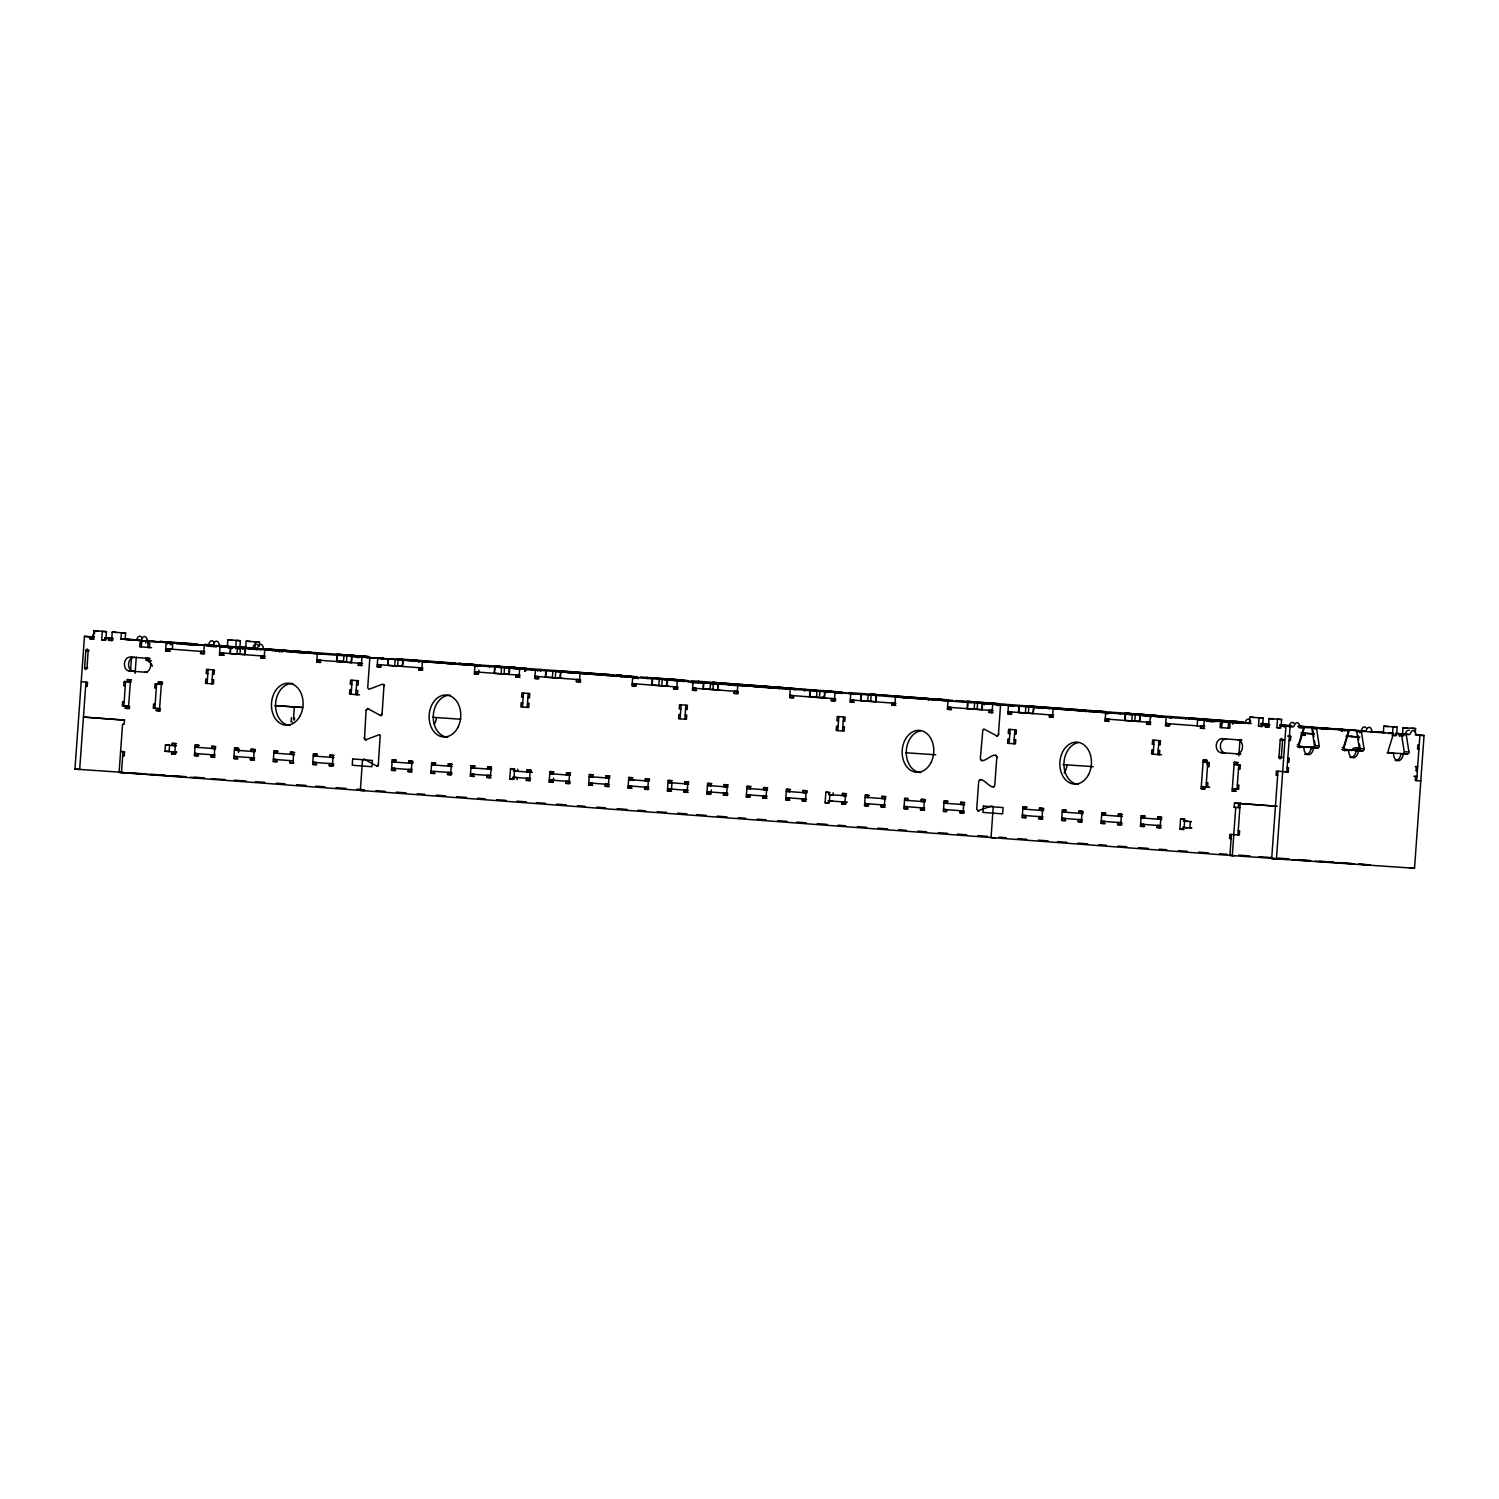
<?xml version="1.0" encoding="UTF-8"?>
<svg xmlns="http://www.w3.org/2000/svg" width="1499" height="1499" viewBox="0 0 1499 1499"><rect width="100%" height="100%" fill="white"/><g stroke="black" fill="none" stroke-linecap="round" stroke-linejoin="round"><path stroke-width="1.5" d="M366.131 710.039L368.042 708.484L366.075 710.414L364.482 739.176L365.55 739.869L379.135 734.735M364.482 790.722L360.341 790.441L362.439 761.042A2.099 1.574 -86.1 0 1 364.182 759.094L376.867 766.176L378.254 765.333L380.221 734.96M367.517 708.446L380.502 715.529L382.058 714.311L384.006 685.137L382.751 684.087L369.185 689.221A2.099 1.574 -86.1 0 1 367.761 687.01L369.86 657.686M978.828 811.184L976.711 809.291L978.66 781.672C981.002 773.334 992.75 793.233 994.83 784.801L996.779 757.557C995.655 748.994 981.452 766.813 980.346 758.269L982.876 729.563L984.019 729.039L997.416 736.178M85.949 682.12L79.672 769.455L74.95 769.099L84.469 636.363L91.514 636.831A2.099 1.387 -85.7 0 0 92.919 635.52A4.197 2.773 -85.7 0 1 93.388 634.452M85.836 650.51L84.581 667.973L85.649 669.641L86.942 668.142L88.197 650.678C88.329 646.818 82.82 651.69 88.197 650.678M97.997 631.023L93.856 630.742L93.257 639.117L90.09 638.893L90.24 636.794L94.381 637.075L88.61 636.644M101.688 639.754L102.288 631.36L106.429 631.641L105.829 640.036L101.688 639.754L104.836 639.979L104.986 637.881L112.781 638.443L112.631 640.541L108.49 640.26L108.64 638.162L104.986 637.881M108.977 640.26L109.127 638.162L112.781 638.443M116.397 632.391L112.238 632.11L111.638 640.504L108.49 640.26M240.046 653.433L240.44 647.924L120.988 639.08L121.438 632.803L125.579 633.084L125.129 639.361L145.89 640.916L145.74 643.015M1234.052 855.723L119.096 772.397L122.562 724.204L124.136 724.317L124.436 720.12L83.438 717.065L124.679 720.12M123.855 706.029L125.616 681.577M125.279 708.24L125.429 706.141L129.57 706.422L129.42 708.521L125.279 708.24L128.446 708.484L130.488 679.834L127.34 679.59L127.19 681.689L131.331 681.97M121.456 772.585L122.974 751.617M130.525 671.009L131.556 656.712M135.116 673.37L136.278 657.049M141.299 646.931L141.749 640.635L310.874 652.309L296.971 652.627M154.865 708.352L156.627 683.9M158.351 681.914L162.492 682.195L162.342 684.293L158.201 684.012L158.351 681.914L161.499 682.157L159.437 710.807L156.289 710.563L156.439 708.465L160.58 708.746M169.93 649.067L168.75 651.091L165.583 650.847L166.202 642.471M167.064 644.083L167.176 642.509M170.193 644.832L170.343 642.752M171.598 644.42L171.71 642.846L152.467 641.403M165.002 751.243L165.452 744.966L169.593 745.247L169.143 751.524L165.002 751.243L176.976 752.123M172.31 649.236L172.76 642.959L198.037 645.245M171.561 753.847L171.71 751.749L175.851 752.03L175.702 754.128L171.561 753.847L174.708 754.091L175.458 743.598L172.31 743.373L172.16 745.471L176.301 745.753L165.452 744.966M209.823 645.694L204.295 645.319L203.695 653.695L200.547 653.47L200.697 651.372L204.838 651.653M197.718 753.697L197.568 755.796L194.42 755.552L195.17 745.078L199.311 745.359M198.168 747.401L198.318 745.322L195.17 745.078M207.106 683.45L208.117 669.472M211.846 683.806L212.839 669.828M215.706 748.694L211.565 748.413L211.715 746.315L214.882 746.558L214.132 757.032L210.966 756.789L211.115 754.69L215.256 754.971M222.77 653.021L222.62 655.119L219.472 654.876L220.072 646.5L225.581 646.875L204.089 644.963M227.361 646.088L227.811 639.792L231.952 640.073M230.471 647.268L230.022 653.564L244.543 654.557M230.471 652.009L230.809 647.287M235.643 648.823L236.242 640.429L240.383 640.71L239.784 649.104M237.029 653.995L237.423 648.505M238.791 649.048L238.941 646.95L246.754 647.512L243.082 647.231L242.932 649.329M237.142 756.639L236.992 758.738L233.825 758.513L234.594 748.02L238.734 748.301L238.435 752.498M242.445 649.329L242.594 647.231L204.07 644.757A2.099 1.387 -85.7 0 0 204.089 645.357M237.591 750.362L237.741 748.263L234.594 748.02M246.211 648.355L245.105 648.374L244.656 654.651L245.461 649.966M245.761 647.456L246.211 641.179L250.352 641.46M254.961 648.149L255.411 641.872L259.552 642.153L259.252 646.331M256.142 649.891L257.997 649.217L256.498 649.086M251.139 749.256L255.28 749.537L255.13 751.636L250.989 751.355L251.139 749.256L254.287 749.5L253.537 759.974L250.389 759.749L250.539 757.651L254.68 757.932M270.27 650.21L264.742 649.835L264.143 658.211L260.995 657.986L261.145 655.887L265.286 656.169M279.713 652.084L279.863 649.985M276.547 759.581L276.397 761.679L273.249 761.455L273.998 750.962L278.139 751.243M282.131 652.29L282.28 650.191M277.015 753.304L277.165 751.205L273.998 750.962M291.087 721.806L291.387 717.609M294.553 754.578L290.413 754.297L290.562 752.217L293.71 752.442L292.961 762.916L289.813 762.691L289.963 760.593M293.411 719.857L294.347 706.647M294.404 719.913L294.553 717.815M304.185 653.377L304.297 651.803M319.999 660.291L319.849 662.389L316.701 662.146L317.301 653.751L322.828 654.126L268.883 650.116M315.97 762.541L315.821 764.64L312.673 764.396L313.422 753.922L317.563 754.203M316.42 756.246L316.57 754.147L313.422 753.922M402.838 660.066L337.106 655.232L336.469 661.509L351.572 662.633L351.946 657.405M329.218 765.633L329.368 763.534L333.528 763.815L333.378 765.914L329.218 765.633L332.385 765.877L333.134 755.384L329.986 755.159L329.836 757.257L333.977 757.538M336.882 660.497L337.256 655.25M343.477 661.958L343.852 656.712M346.513 661.115L346.887 655.887M351.122 662.614L351.572 656.318L352.658 656.3M351.122 694.224L352.115 680.246M358.017 657.93L358.167 655.831L352.115 655.475L368.117 656.581M356.856 680.602L355.844 694.58L359.535 694.824M353.895 656.393L361.971 656.974L361.371 665.481L358.224 665.256L358.373 663.158L362.514 663.439M368.473 657.499L475.033 664.582M380.446 664.807L380.296 666.905L377.148 666.662L377.748 658.286L383.257 658.661L362.945 657.049M382.77 659.26L382.882 657.686M383.107 659.279L383.219 657.705M388.147 659.054L387.698 665.35L402.219 666.343M388.11 664.319L388.485 659.073M394.705 665.781L395.08 660.553M397.254 659.86L397.329 658.811L402.838 659.185L402.332 666.437L403.175 661.228M397.741 664.956L398.116 659.71M394.818 768.425L394.668 770.523L391.501 770.299L392.251 759.806L396.411 760.087M400.402 660.085L400.477 659.035M401.788 660.178L401.863 659.129M395.268 762.148L395.417 760.049L392.251 759.806M408.815 761.042L412.956 761.323L412.806 763.422L408.665 763.141L408.815 761.042L411.963 761.286L411.213 771.76L408.065 771.535L408.215 769.437L412.356 769.718M418.727 662.314C423.018 657.874 395.848 660.928 405.105 660.216M427.946 661.996L422.418 661.621L421.819 669.997L418.652 669.772L418.802 667.673L422.962 667.954M434.223 771.385L434.073 773.465L430.925 773.24L431.675 762.766L435.816 763.028M434.673 765.09L434.822 762.991L431.675 762.766M446.646 663.551L448.107 662.595L448.032 663.645M449.794 663.776L449.869 662.727L455.396 663.101M447.489 774.477L447.639 772.378L451.78 772.66L451.63 774.758L447.489 774.477L450.637 774.702L451.386 764.228L448.238 764.003L448.089 766.083L452.23 766.364M458.938 664.507L459.013 663.457L474.565 664.544M463.828 665.406L463.94 663.832L462.179 663.72L463.641 663.851M478.706 672.133L477.525 674.175L474.377 673.932L474.977 665.556L480.504 665.912L426.559 661.902M477.263 666.736L477.338 665.687M473.647 774.327L473.497 776.426L470.349 776.182L471.098 765.708L475.239 765.989M478.818 670.016L478.518 674.213L474.377 673.932M479.643 666.062L479.717 665.013L474.977 664.657M474.096 768.031L474.246 765.933L471.098 765.708M489.274 666.699L489.667 665.668L632.709 676.368L637.394 676.798L637.3 677.848M489.592 666.718L489.667 665.668M560.851 673.014L560.12 678.241L560.514 671.852L494.782 667.036L494.145 673.295L509.248 674.438L509.623 669.191M491.503 767.226L490.061 777.662L486.894 777.419L487.044 775.32L491.204 775.601M491.11 767.169L487.643 766.945L487.494 769.043L491.653 769.324M494.558 672.283L494.932 667.036M497.631 667.355L497.705 666.306M499.017 667.448L499.092 666.399M499.991 667.711L500.085 666.455L494.558 666.081L515.843 667.748M501.153 673.744L501.528 668.498M504.189 672.901L504.563 667.673M507.093 668.067L507.168 667.018M508.48 668.161L508.554 667.111L503.814 666.755M508.798 674.4L509.285 668.029L511.571 668.179M510.241 668.292L510.316 667.242L515.843 667.617M524.912 671.29L525.175 669.266L519.647 668.891L519.047 677.267L515.9 677.042L516.049 674.943L520.19 675.225M509.772 779.124L510.522 768.65L514.663 768.931L513.913 779.405L509.772 779.124L512.92 779.368L513.07 777.269L517.211 777.55L517.061 779.649M532.407 772.36L513.52 770.973L513.67 768.893L510.522 768.65M517.811 769.174L517.661 771.254L513.52 770.973M522.458 707.022L523.47 693.063M525.1 671.327L525.774 669.247L509.341 668.123M526.093 670.053L526.205 668.498L526.168 669.453M527.198 707.378L528.191 693.4M527.067 769.886L531.208 770.167L531.058 772.266L526.917 771.985L527.067 769.886L530.215 770.13L529.466 780.604L526.318 780.361L526.468 778.281L530.609 778.543L513.07 777.269M538.122 676.592L537.972 678.691L534.806 678.447L535.424 670.072L540.933 670.446L520.621 668.835M537.71 671.252L537.785 670.203M540.483 670.521L540.558 669.472M540.783 671.065L540.895 669.491M545.823 670.84L545.374 677.136L562.162 678.298M545.767 676.105L546.161 670.859M552.382 677.567L552.756 672.339M555.398 676.742L555.773 671.496M552.494 780.211L552.344 782.309L549.177 782.085L549.927 771.592L554.068 771.873M558.078 671.871L558.153 670.821M559.446 671.964L559.52 670.915M552.944 773.934L553.094 771.835L549.927 771.592M553.318 782.366L553.618 778.168M565.741 783.321L565.891 781.223L570.032 781.504L569.882 783.602L565.741 783.321L568.889 783.546L569.639 773.072L566.491 772.828L566.341 774.927L570.482 775.208M576.328 681.558L576.478 679.459L580.638 679.74L580.469 681.839L576.328 681.558L580.188 681.839M579.495 681.783L580.094 673.407L585.622 673.782M591.899 783.171L591.749 785.251L588.601 785.026L589.351 774.552L593.492 774.833M592.349 776.875L592.498 774.777L589.351 774.552M604.322 675.337L605.783 674.381L605.708 675.431M607.47 675.562L607.545 674.513L613.072 674.887M609.906 778.15L605.765 777.869L605.915 775.789L609.062 776.014L608.313 786.488L605.165 786.263L605.315 784.164L609.456 784.445M621.504 677.192L621.617 675.618L619.818 675.506L621.317 675.637M635.351 683.863L635.201 685.961L632.053 685.718L632.653 677.342L638.181 677.717L638.106 678.747M633.571 678.429L633.646 677.379M634.939 678.522L635.014 677.473M631.323 786.113L631.173 788.212L628.025 787.968L628.774 777.494L632.915 777.775M631.772 779.817L631.922 777.719L628.774 777.494M646.931 678.485L647.006 677.436L683.919 680.19L688.603 680.64L688.528 681.67M647.268 678.504L647.343 677.454M651.915 685.099L652.365 678.803L560.457 671.945L561.563 671.927M645.319 778.731L649.479 779.012L649.311 781.11L645.17 780.829L645.319 778.731L648.486 778.955L647.737 789.448L644.57 789.205L644.72 787.106L648.861 787.387M652.271 683.544L652.608 678.822L666.961 679.815L667.617 683.019M657.668 679.497L657.742 678.241L652.234 677.867L683.713 680.171M652.159 685.118L658.829 685.53L659.223 680.021M661.846 684.949L662.239 679.459M664.769 679.853L666.231 678.897L666.156 679.946M668.011 679.871L666.924 679.89L666.455 686.186L667.261 681.502M667.842 680.115L667.917 679.066L673.519 679.403M667.917 680.078L667.992 679.047L683.469 680.153M670.578 680.059L677.323 680.546L676.724 689.053L673.576 688.828L673.726 686.729L677.867 687.01L677.717 689.109M670.746 789.055L670.596 791.153L667.43 790.91L668.198 780.436L672.339 780.717M677.941 681.427L679.815 680.752L678.298 680.621M671.196 782.778L671.346 780.679L668.198 780.436M671.496 789.111L671.945 782.834M680.134 718.808L681.146 704.849M683.769 681.858L683.919 680.19M684.874 719.164L685.867 705.186M704.024 682.57L691.414 682.438L712.924 683.169M688.734 784.052L684.593 783.771L684.743 781.672L687.891 781.916L687.142 792.39L683.994 792.147L684.144 790.067L688.285 790.348M695.798 688.378L695.648 690.477L692.482 690.233L693.081 681.858M698.159 682.307L698.234 681.258L790.385 688.153M698.459 682.851L698.571 681.277M703.481 687.366L703.818 682.645L809.947 690.589L809.497 696.885M666.924 679.89L703.499 682.626L703.05 688.922L710.039 689.353L710.451 683.863M711.969 684.687L712.081 683.113M713.056 688.791L713.393 683.207M726.303 684.087L714.011 683.956L715.135 683.338M714.011 683.956L734.641 684.874L718.471 683.75M710.17 791.997L710.001 794.095L706.853 793.87L707.603 783.377L711.744 783.658M710.62 785.72L711.444 783.658M718.489 685.324L717.684 690.008L718.19 683.638L719.239 683.713M711.294 789.954L710.994 794.151L706.853 793.87M723.417 795.107L723.567 793.008L727.708 793.29L727.558 795.388L723.417 795.107L726.565 795.332L727.315 784.858L724.167 784.614L724.017 786.713L728.158 786.994M734.098 685.624L735.428 685.493L734.341 684.612M734.004 693.344L734.154 691.245L738.295 691.526L738.145 693.625L734.004 693.344L737.171 693.569L737.808 684.799L757.988 687.01L756.901 686.149M736.384 685.549L748.863 685.605M737.752 685.586L736.646 684.706M749.575 794.957L749.425 797.037L746.277 796.812L747.027 786.338L751.168 786.619M750.025 788.661L750.175 786.563L747.027 786.338M758.944 687.085L779.705 688.472L777.494 687.292L779.293 687.404L779.18 688.978M759.281 687.029L771.423 687.142M761.998 687.123L763.459 686.167L763.384 687.217M765.146 687.348L765.221 686.298L770.748 686.673M767.582 789.936L763.441 789.654L763.591 787.575L766.739 787.799L765.989 798.292L762.822 798.049L762.991 795.95L767.132 796.231M796.587 688.697L781.541 687.816M781.972 688.641L782.909 687.854M793.027 695.648L792.877 697.747L789.729 697.503L790.329 688.228L789.28 688.172M788.999 797.899L788.849 799.998L785.701 799.754L786.45 789.28L790.591 789.561M789.448 791.603L789.598 789.505L786.45 789.28M802.021 689.203L795.744 688.641M804.045 690.14L841.595 691.976L841.426 693.644M804.57 690.795L804.757 689.221L804.907 690.814M802.996 790.516L807.137 790.797L806.987 792.896L802.846 792.615L802.996 790.516L806.162 790.741L805.413 801.234L802.246 800.991L802.396 798.892L806.537 799.173M809.91 695.855L810.284 690.608L861.269 694.43L860.726 700.708L870.376 701.326M809.76 696.885L816.505 697.316L816.88 692.07M819.541 696.473L819.916 691.245M824.975 692.763L824.244 697.972L824.637 691.601L856.285 694.018L850.757 693.644L850.158 702.019L853.324 702.263L853.474 700.164M825.537 691.639L841.145 691.938M830.446 692.032L828.76 691.133L830.221 691.245M831.252 700.614L831.402 698.515L835.543 698.796L835.393 700.895L831.252 700.614L834.4 700.839L834.999 692.463L841.126 692.838L824.918 691.714M832.563 801.122L828.422 800.841L828.272 802.939L825.106 802.696L825.855 792.221L830.015 792.503M846.56 793.739L842.419 793.458L842.269 795.557L846.41 795.838L828.872 794.564L829.022 792.465L825.855 792.221M829.865 794.601L829.266 802.977L825.106 802.696M833.163 792.746L833.013 794.845L828.872 794.564M837.81 730.594L838.822 716.634M842.55 730.95L843.544 716.99M846.223 693.194L840.508 691.995M841.67 803.932L841.82 801.853L845.961 802.134L845.811 804.213L841.67 803.932L844.818 804.176L845.567 793.702L842.419 793.458M861.119 699.677L861.494 694.43L875.866 695.424L875.828 701.832L876.203 696.585M867.715 701.139L868.09 695.911M870.263 695.217L870.338 694.168L875.866 694.543M870.75 700.314L871.125 695.068M867.827 803.783L867.677 805.881L864.53 805.656L865.279 795.163L869.42 795.444M868.277 797.505L868.446 795.407L865.279 795.163M885.834 798.78L881.693 798.499L881.843 796.4L884.991 796.644L884.241 807.118L881.093 806.893L881.243 804.794L885.384 805.075M900.955 697.354L895.446 696.979L894.847 705.354L891.68 705.13L891.83 703.031L895.971 703.312M907.251 806.743L907.101 808.842L903.953 808.598L904.703 798.124L907.851 798.349L907.701 800.447M919.674 698.909L921.136 697.953L921.061 699.002M922.822 699.134L922.897 698.084L928.424 698.459L928.312 700.033M921.267 799.36L925.408 799.642L925.258 801.74L921.098 801.459L921.267 799.36L924.415 799.585L923.665 810.078L920.498 809.835L920.648 807.736L924.808 808.017M950.703 707.434L950.553 709.533L947.405 709.289L948.061 699.939L848.959 692.613M948.267 801.347L944.126 801.066L943.377 811.54L946.525 811.783L946.675 809.685M947.124 803.389L947.274 801.29L944.126 801.066M962.283 702.057L962.358 701.007L999.271 703.762L1003.955 704.211L1003.88 705.261M962.62 702.075L962.695 701.026M967.174 708.671L967.567 701.438L973.095 701.813M959.922 812.777L960.072 810.678L964.213 810.959L964.063 813.058L959.922 812.777L963.07 813.02L963.838 802.546L960.672 802.302L960.522 804.401L964.663 804.682M967.586 707.64L967.961 702.394L1018.945 706.216L1018.402 712.493L1028.052 713.131M970.659 702.712L970.734 701.663M967.436 708.671L974.181 709.102L974.556 703.855M977.217 708.259L977.592 703.031M980.121 703.424L981.564 702.469L981.489 703.518M982.651 704.549L981.92 709.758L982.313 703.387L983.363 703.462M983.175 703.687L983.344 702.619L988.872 702.994L988.778 704.249M984.581 704.792L984.731 702.712M982.594 703.499L998.727 704.605L992.675 704.249L992.076 712.625L988.909 712.4L989.059 710.301L993.219 710.582M998.128 705.673L998.278 704.586M999.102 705.429L999.271 703.762L996.947 703.687M977.573 810.94L991.72 805.994A2.099 1.574 -86.1 0 1 993.144 808.205L991.045 837.585L995.186 837.866M998.446 734.173L1000.564 704.83M1011.15 711.95L1011.001 714.049L1007.834 713.805L1008.434 705.429L1013.961 705.804L992.675 704.118M1009.146 743.41L1010.157 729.432M1013.886 743.766L1014.879 729.788M1018.795 711.463L1019.17 706.216L1034.591 707.284M1025.391 712.924L1025.766 707.697M1027.939 707.003L1028.014 705.954L1033.542 706.329M1028.426 712.1L1028.801 706.853M1025.503 815.568L1025.353 817.667L1022.206 817.442L1022.955 806.949L1027.096 807.23M1031.106 707.228L1031.181 706.179M1025.953 809.291L1026.103 807.193L1022.955 806.949M1033.542 707.209L1033.036 713.58L1033.879 708.371M1039.519 808.186L1043.66 808.467L1043.51 810.566L1039.369 810.284L1039.519 808.186L1042.667 808.429L1041.917 818.904L1038.77 818.679L1038.919 816.58L1043.06 816.861M1058.631 709.139L1053.122 708.765L1052.504 717.14L1049.356 716.915L1049.506 714.817L1053.647 715.098M1064.927 818.529L1064.777 820.628L1061.629 820.384L1062.379 809.91L1066.52 810.191M1065.377 812.233L1065.527 810.135L1062.379 809.91M1078.737 710.788L1077.425 709.645M1080.498 710.919L1080.573 709.87L1086.1 710.245L1085.988 711.819M1078.924 811.146L1083.084 811.427L1082.934 813.526L1078.774 813.245L1078.924 811.146L1082.091 811.371L1081.341 821.864L1078.174 821.621L1078.324 819.522L1082.465 819.803M1089.642 711.65L1089.717 710.601L1105.513 711.706M1108.923 721.356L1105.063 721.075L1105.737 711.725L1004.255 704.23M1106.581 713.786L1108.042 712.831L1107.967 713.88M1108.229 721.319L1108.379 719.22M1104.351 821.471L1104.201 823.569L1101.053 823.326L1101.802 812.851L1105.943 813.133M1110.328 713.205L1110.403 712.156L1103.414 711.65M1104.8 815.175L1104.95 813.095L1101.802 812.851M1119.959 713.843L1120.034 712.793L1156.947 715.548M1120.296 713.861L1120.371 712.812M1130.677 714.854L1130.771 713.599L1125.243 713.224L1124.85 720.457L1134.499 721.075M1117.598 824.562L1117.748 822.464L1121.889 822.745L1121.739 824.843L1117.598 824.562L1120.746 824.806L1121.496 814.332L1118.348 814.088L1118.198 816.187L1122.339 816.468M1125.299 718.902L1125.637 714.18L1141.039 715.248M1128.335 714.498L1128.41 713.449M1129.703 714.592L1129.778 713.543M1131.857 720.888L1132.251 715.398M1134.874 720.326L1135.268 714.817M1139.165 715.304L1139.24 714.255L1134.518 713.899M1139.989 715.173L1139.484 721.544L1140.289 716.859M1145.742 716.391L1145.854 714.817L1125.243 713.224M1146.454 716.035L1146.548 714.779L1141.02 714.405L1140.945 715.454L1140.926 714.442L1161.631 715.997L1161.556 717.047M1150.913 717.571L1151.026 715.997L1152.787 716.11L1150.351 715.904L1149.752 724.41L1146.585 724.186L1146.735 722.087L1150.876 722.368M1143.774 824.413L1143.625 826.511L1140.458 826.286L1141.207 815.793L1145.348 816.074M1144.224 818.135L1144.374 816.037L1141.207 815.793M1153.162 754.166L1154.155 740.206M1158.896 740.562L1157.884 754.522L1161.575 754.784M1161.762 819.41L1157.621 819.129L1157.771 817.03L1160.919 817.274L1160.17 827.748L1157.022 827.523L1157.172 825.424L1161.313 825.705M1168.808 723.736L1168.658 725.835L1165.51 725.591L1166.11 717.215L1171.637 717.59L1151.026 715.997M1171.187 717.665L1171.262 716.616L1243.777 722.031L1238.249 721.675M1185.615 718.789L1185.69 717.74L1191.218 718.115M1187.283 828.16L1183.179 827.354L1183.03 829.453L1179.882 829.228L1180.631 818.735L1184.772 819.016L1184.173 827.411M1188.763 719.014L1188.838 717.965M1190.15 719.108L1190.225 718.058M1191.274 821.621L1183.629 821.077L1183.779 818.979L1180.631 818.735M1197.195 725.853L1197.645 719.576L1247.074 723.136M1204.222 720.063L1203.622 728.439L1200.455 728.214L1200.605 726.116L1204.765 726.397M1204.447 786.806L1204.297 788.905L1201.149 788.661L1203.21 760.03L1207.351 760.312L1207.032 764.715M1206.208 762.354L1206.358 760.255L1203.21 760.03M1207.782 762.466L1206.039 786.919L1209.712 787.181M1212.785 722.237L1212.897 720.663M1221.629 727.69L1222.097 721.394M1228.206 728.177L1228.655 721.881M1232.646 724.261L1232.796 722.162L1251.253 723.549M1235.457 789.13L1235.307 791.228L1232.159 790.985L1234.22 762.335L1238.361 762.616M1231.429 834.475L1229.911 855.442L1287.529 859.358M1232.29 855.61L1235.738 807.418L1234.164 807.286L1234.464 803.108L1277.317 806.275M1237.218 764.677L1237.368 762.579L1234.22 762.335M1238.849 755.871L1240.01 739.569M1237.031 789.242L1238.792 764.79M1238.605 803.389L1238.305 807.568L1239.879 807.699L1234.164 807.286M1237.93 834.943L1240.216 802.977M1254.007 717.44L1249.866 717.159L1249.417 723.436L1140.046 715.267M1258.467 726.228L1259.066 717.834L1263.207 718.115L1262.608 726.509L1258.467 726.228L1261.615 726.453L1261.765 724.354L1269.559 724.916L1265.906 724.635M1263.301 724.373L1268.754 723.998M1263.301 725.085L1263.413 723.511L1261.09 723.436M1273.176 718.864L1269.035 718.583L1268.435 726.959L1265.268 726.734L1265.418 724.635L1261.765 724.354M1290.714 726.172L1280.165 725.741L1280.015 727.839L1276.867 727.596L1277.467 719.22L1281.608 719.501L1281.158 725.778M1280.165 725.741L1285.955 726.172L1276.436 858.927L1271.695 858.571L1277.954 771.236M1281.326 757.426L1282.582 739.963L1281.514 738.314L1280.221 739.794L1278.966 757.257C1278.816 761.117 1284.343 756.246 1278.966 757.257L1282.638 757.501M1284.156 727.202L1284.306 725.104M1286.835 771.873L1290.096 726.453M1277.654 775.414L1276.08 775.302L1276.38 771.104L1288.222 771.966L1288.522 767.769L1287.135 767.675M1287.622 736.084L1290.77 736.328L1290.47 740.525L1289.084 740.431M1302.256 735.166L1305.011 735.353L1305.161 733.255L1314.379 733.873M1341.212 730.931L1341.324 729.357M1342.167 731.512L1342.317 729.413M1360.043 732.842L1360.193 730.744L1299.708 726.228M1387.98 726.49L1383.821 726.209L1383.371 732.505L1370.479 731.568M1403.383 736.084L1403.532 733.985L1395.738 733.423L1395.588 735.522L1392.421 735.297L1393.021 726.903L1397.162 727.184L1396.712 733.479M1399.729 735.803L1399.879 733.704L1403.532 733.985M1407.13 727.933L1402.989 727.652L1402.389 736.028L1399.242 735.803L1399.391 733.704L1395.738 733.423M1415.262 732.749L1415.562 728.551L1402.989 727.652M1416.649 780.642L1419.909 735.241L1415.168 734.885M1271.695 858.571L1414.531 868.258L1424.05 735.522L1418.26 735.091M382.226 713.543L381.402 715.248M377.767 765.914L378.61 764.209M1299.764 746.764A2.099 1.387 -85.7 0 1 1298.527 744.572L1303.624 727.971A2.099 1.387 -85.7 0 0 1303.737 727.371L1298.996 727.015A2.099 1.387 -85.7 0 1 1298.902 727.615L1301.263 727.783M1298.134 726.434L1304.43 727.109A2.099 1.387 -85.7 0 1 1304.336 727.708L1299.24 744.31A2.099 1.387 -85.7 0 0 1300.476 746.502L1313.93 747.401M1342.261 749.612L1344.622 749.8A2.099 1.387 -85.7 0 1 1343.385 747.608L1348.482 731.006A2.099 1.387 -85.7 0 0 1348.594 730.406L1343.854 730.05A2.099 1.387 -85.7 0 1 1343.76 730.65L1344.94 730.744M1358.787 750.437L1345.334 749.537A2.099 1.387 -85.7 0 1 1344.097 747.345L1349.194 730.744A2.099 1.387 -85.7 0 0 1349.306 730.144L1312.524 727.615A2.099 1.387 -85.7 0 0 1312.543 728.233M1388.617 733.686A2.099 1.387 -85.7 0 0 1388.711 733.086L1393.452 733.442A2.099 1.387 -85.7 0 1 1393.339 734.042L1388.243 750.643A2.099 1.387 -85.7 0 0 1389.479 752.835L1387.118 752.667L1402.708 753.697A2.099 1.387 -85.7 0 0 1404.226 751.692L1401.546 734.566A2.099 1.387 -85.7 0 1 1401.546 733.967L1404.451 734.154A2.099 1.387 -85.7 0 0 1405.612 733.386L1406.324 731.774A4.197 2.773 -85.7 0 1 1409.453 730.463M996.61 756.395L997.472 757.613M993.387 786.769L994.493 786.544M1321.856 729.245L1335.759 728.907L1319.607 728.195M297.008 651.99L310.874 652.309L297.027 651.69M1319.588 728.551L1335.759 728.907M276.284 650.753L287.808 651.259M1298.865 727.259L1310.388 727.783M489.349 665.65L481.647 665.163M647.006 677.436L640.073 676.986M698.234 681.258L691.283 680.827M962.358 701.007L955.406 700.576M1120.034 712.793L1110.722 712.194M1171.262 716.616L1161.931 716.016M367.798 657.461L351.909 656.337M576.759 673.07L560.57 671.945M1089.492 710.582L1094.345 710.994M1125.562 714.18L1033.579 707.303M261.126 649.479L237.198 647.624M337.031 655.232L245.105 648.374M510.241 667.28L525.924 668.385M515.169 667.673L513.408 667.561L514.869 667.673M494.707 667.018L402.781 660.16M616.689 675.243L631.604 676.368M672.845 679.459L671.084 679.347L672.545 679.459M774.365 687.029L789.917 688.116M682.926 681.014L667.242 679.928M816.543 690.196L797.73 688.772M729.226 684.462L731.025 684.575L729.526 684.443M804.701 690.102L805.413 690.158M835.674 692.426L837.473 692.538L835.974 692.407M932.041 698.815L947.593 699.902M886.902 696.248L888.701 696.36L887.202 696.229M983.269 702.656L999.065 703.743M993.35 704.211L995.149 704.324L993.65 704.193M1044.578 708.034L1046.377 708.146L1044.878 708.015M1145.854 714.817L1144.112 714.704L1145.555 714.817M124.23 639.042L137.945 639.979M159.943 642.059A2.099 1.387 -85.7 0 1 159.925 641.46L196.706 643.989A2.099 1.387 -85.7 0 1 196.594 644.589M204.801 645.095A2.099 1.387 -85.7 0 1 204.782 644.495L207.705 644.701A2.099 1.387 -85.7 0 0 208.867 643.933L209.579 642.303A4.197 2.773 -85.7 0 1 214.001 642.603M120.988 639.08L138.114 640.017M147.258 640.635L151.83 640.954A2.099 1.387 -85.7 0 1 151.736 641.553M196.706 643.989L159.213 641.722A2.099 1.387 -85.7 0 0 159.231 642.322M137.496 640.298L140.4 640.485A2.099 1.387 -85.7 0 0 141.805 639.174A4.197 2.773 -85.7 0 1 144.616 636.55A4.197 2.773 -85.7 0 1 147.014 639.53A2.099 1.387 -85.7 0 0 148.214 641.01L147.876 647.418L151.549 647.662M211.603 645.825L212.97 645.919M221.046 646.537L222.433 646.631M342.409 654.651L336.882 654.295L358.167 655.962M349.492 655.232L350.878 655.325M272.031 650.341L273.418 650.435M367.48 656.637L368.585 656.618L263.712 648.786M90.09 638.893L94.231 639.155M361.971 657.105L367.499 657.48M369.279 657.611L374 657.967M1411.421 728.27L1415.562 728.551M429.707 662.127L431.094 662.221M560.514 670.971L554.986 670.596L608.931 674.606M526.936 669.397L528.323 669.491M587.383 673.913L588.77 674.007M718.19 682.757L712.662 682.382L766.607 686.392M682.851 681.052L677.323 680.677L698.609 682.232M684.612 681.183L685.999 681.277M822.52 690.589L823.888 690.683M825.668 690.833L831.196 691.189M737.77 685.193L743.279 685.568M745.059 685.699L746.446 685.793M790.329 689.128L795.838 689.503L741.911 685.474M804.963 690.196L816.243 690.158M842.288 692.969L843.675 693.063M946.956 699.958L952.727 700.37M902.735 697.503L904.122 697.597M948.005 700.914L953.514 701.288L899.587 697.26M999.964 704.755L1004.705 705.111M1156.891 715.641L1146.548 714.892M169.424 649.011L165.752 648.748L203.845 651.597M1060.411 709.289L1061.798 709.383M1235.101 721.431L1236.488 721.525M223.801 653.077L219.622 652.777L264.292 656.112M338.793 660.797L343.421 661.115M1105.681 712.7L1111.19 713.074L1057.263 709.046M1150.351 716.035L1155.879 716.41L1140.271 715.285M1157.64 716.541L1159.027 716.634M1298.696 726.191L1304.224 726.565M320.992 660.328L316.851 660.047L361.521 663.382M1260.509 724.036L1269.747 724.673M1279.846 725.216L1290.864 725.928M1298.246 726.472L1365.027 731.212A2.099 1.387 -85.7 0 0 1366.207 730.444L1366.901 728.814A4.197 2.773 -85.7 0 1 1371.341 729.114L1371.791 730.819A2.099 1.387 -85.7 0 0 1372.84 731.737L1375.763 731.943M380.971 664.825L377.298 664.563L421.969 667.898M1241.209 722.799L1244.133 722.986A2.099 1.387 -85.7 0 0 1245.519 721.694A4.197 2.773 -85.7 0 1 1249.866 719.951M1245.95 723.155L1248.854 723.342A2.099 1.387 -85.7 0 0 1250.26 722.031A4.197 2.773 -85.7 0 1 1250.728 720.963M1299.858 726.79L1304.43 727.109M1357.401 731.268A2.099 1.387 -85.7 0 1 1357.382 730.65L1360.305 730.856A2.099 1.387 -85.7 0 0 1361.467 730.088L1362.179 728.458A4.197 2.773 -85.7 0 1 1366.057 727.802M1285.355 726.097L1293 726.64A2.099 1.387 -85.7 0 0 1294.405 725.347A4.197 2.773 -85.7 0 1 1297.216 722.724A4.197 2.773 -85.7 0 1 1299.614 725.685A2.099 1.387 -85.7 0 0 1300.813 727.184L1303.737 727.371M1297.272 746.558L1312.974 747.626A2.099 1.387 -85.7 0 0 1314.511 745.621L1311.831 728.495A2.099 1.387 -85.7 0 1 1311.812 727.896L1348.594 730.406M1342.13 749.594L1357.85 750.662A2.099 1.387 -85.7 0 0 1359.368 748.657L1356.689 731.531A2.099 1.387 -85.7 0 1 1356.67 730.931L1393.452 733.442M1424.05 735.522L1416.986 735.035A2.099 1.387 -85.7 0 1 1415.955 734.117L1415.487 732.411A4.197 2.773 -85.7 0 0 1411.046 732.112L1410.353 733.742A2.099 1.387 -85.7 0 1 1409.191 734.51L1406.268 734.304A2.099 1.387 -85.7 0 0 1406.287 734.922L1408.966 752.048A2.099 1.387 -85.7 0 1 1407.43 754.053L1403.289 753.772A7.364 4.853 -85.7 0 1 1397.93 760.78A7.364 4.853 -85.7 0 1 1393.62 753.116L1391.259 752.929M165.583 650.847L170.53 651.184M478.2 672.077L474.527 671.833L519.197 675.168M200.547 653.47L204.688 653.751M219.472 654.876L224.4 655.213M260.995 657.986L265.136 658.267M539.153 676.667L534.956 676.349L579.645 679.684M316.701 662.146L320.842 662.427M358.224 665.256L362.365 665.537M377.148 666.662L381.289 666.943M658.829 685.53L668.61 686.261M696.323 688.397L692.632 688.135L737.321 691.489M822.07 696.885L823.438 696.979M1265.268 726.734L1269.409 727.015M1276.867 727.596L1281.008 727.877M1392.421 735.297L1396.562 735.578M418.652 669.772L422.812 670.053M710.039 689.353L719.839 690.083M515.9 677.042L520.041 677.323M794.058 695.723L789.879 695.405L834.55 698.74M816.505 697.316L819.147 697.503M534.806 678.447L538.965 678.728M853.999 700.183L850.308 699.921L894.997 703.275M632.053 685.718L636.194 685.999L636.344 683.9L632.203 683.619L676.873 686.954M951.228 707.453L947.555 707.191L992.226 710.526M974.181 709.102L976.823 709.289M673.576 688.828L677.417 689.109M692.482 690.233L696.623 690.514M1011.675 711.969L1007.984 711.706L1052.654 715.06M1020.276 712.606L1029.551 713.224M789.729 697.503L793.87 697.784M1109.372 719.258L1105.213 718.977L1149.902 722.331M86.867 650.585L89.228 650.753M850.158 702.019L854.299 702.3M891.68 705.13L895.821 705.411M1301.226 732.992L1303.98 733.18M1351.067 736.421L1352.435 736.515M947.405 709.289L951.546 709.57M1301.863 733.161L1313.667 733.967M1346.008 736.14L1359.855 737.077M988.909 712.4L993.069 712.681M1007.834 713.805L1011.975 714.086M1049.356 716.915L1053.497 717.197M1105.063 721.075L1109.223 721.356M1146.585 724.186L1150.726 724.467M1165.51 725.591L1169.651 725.872L1169.801 723.773L1165.66 723.492L1203.772 726.34M1200.455 728.214L1204.615 728.495M1289.384 736.234L1290.77 736.328M1419.197 745.022L1417.829 744.928L1417.529 749.107L1418.897 749.2M146.921 660.553L151.399 660.853M1284.362 740.075L1280.221 739.794L1282.582 739.963M1222.004 738.67L1226.145 738.951A7.008 5.265 -86.1 0 0 1220.392 745.546A7.008 5.265 -86.1 0 0 1225.151 752.929L1221.01 752.648A7.008 5.265 -86.1 0 1 1216.251 745.265A7.008 5.265 -86.1 0 1 1222.004 738.67L1241.921 740.131L1237.781 739.85A7.008 5.265 -86.1 0 1 1242.521 747.233A7.008 5.265 -86.1 0 1 1236.769 753.828L1240.91 754.109L1221.01 752.648M1351.349 750.587A7.008 5.265 -86.1 0 1 1355.958 747.739L1360.099 748.02A7.008 5.265 -86.1 0 0 1355.489 750.868M384.344 684.818L384.194 685.924M87.691 668.179L84.581 667.973L86.942 668.142M129.176 671.027L147.108 672.339L144.935 672.208A7.008 5.265 -86.1 0 0 150.706 665.612A7.008 5.265 -86.1 0 0 145.946 658.248L150.087 658.529L130.169 657.068A7.008 5.265 -86.1 0 0 124.417 663.664A7.008 5.265 -86.1 0 0 129.176 671.027L133.317 671.308A7.008 5.265 -86.1 0 1 128.558 663.945A7.008 5.265 -86.1 0 1 134.31 657.349M998.971 734.191L998.446 734.154A2.099 1.574 -86.1 0 1 996.723 736.121M127.34 679.59L131.481 679.871M1287.828 757.894L1289.215 757.988L1288.915 762.185L1287.529 762.092M1417.361 770.861L1415.974 770.767L1416.274 766.589L1417.661 766.682L1415.281 766.495M1206.732 762.373L1203.06 762.11L1209.356 762.598L1209.056 766.776L1207.482 766.664M1237.743 764.677L1234.07 764.434L1240.366 764.902L1240.066 769.099L1238.493 768.987M1420.79 780.923L1415.262 780.548L1415.562 776.37L1416.948 776.463L1413.801 776.22M432.836 717.309L460.736 719.22M995.355 755.346L996.442 755.571M380.502 715.529L381.608 715.454M905.602 752.742L935.751 754.784M1063.035 764.602L1093.183 766.645M981.489 760.424L982.463 760.518M156.289 710.563L160.43 710.845M291.874 721.862L292.474 721.9M1204.99 786.825L1201.299 786.582L1207.613 787.05L1207.913 782.853L1206.339 782.74M1236 789.149L1232.309 788.886L1238.624 789.355L1238.924 785.176L1237.35 785.045M1201.149 788.661L1205.29 788.942M1232.159 790.985L1236.3 791.266M979.803 779.799L980.908 779.724M366.243 739.925L365.793 739.85M172.31 743.373L176.451 743.654M211.715 746.315L215.856 746.596M290.562 752.217L294.703 752.479M329.986 755.159L334.127 755.44M448.238 764.003L452.379 764.284M198.692 747.42L195.02 747.177L214.732 748.638M239.952 750.493L234.425 750.118L254.137 751.599M277.54 753.322L273.849 753.06L293.56 754.54M566.491 772.828L570.632 773.109M316.945 756.264L313.272 756.021L332.984 757.482M605.915 775.789L610.056 776.07M395.792 762.148L392.101 761.904L411.813 763.384M684.743 781.672L688.884 781.953M435.216 765.108L431.525 764.846L451.236 766.326M724.167 784.614L728.308 784.895M474.621 768.05L470.948 767.807L490.66 769.268M763.591 787.575L767.732 787.856M553.468 773.934L549.777 773.69L569.489 775.17M881.843 796.4L885.984 796.681M592.892 776.894L589.201 776.632L608.913 778.112M634.152 779.967L628.624 779.592L648.336 781.054M671.721 782.778L668.048 782.534L687.741 784.014M960.672 802.302L964.813 802.583M711.144 785.72L707.453 785.476L727.165 786.956M750.568 788.68L746.877 788.418L766.589 789.898M789.973 791.622L786.3 791.378L806.012 792.84M1118.348 814.088L1122.489 814.369M868.82 797.524L865.129 797.262L884.841 798.742M1157.771 817.03L1161.912 817.311M908.225 800.466L904.553 800.204L924.265 801.684M947.649 803.408L943.977 803.164L963.688 804.626M1026.496 809.31L1022.805 809.048L1042.517 810.528M1065.901 812.252L1062.229 812.008L1081.941 813.47M198.243 753.716L194.57 753.454L214.282 754.934M1105.325 815.194L1101.653 814.95L1121.346 816.412M237.666 756.658L233.975 756.414L253.687 757.876M376.867 766.176L377.992 766.12M1144.749 818.135L1141.058 817.892L1160.769 819.372M277.09 759.6L273.399 759.356L293.111 760.836M316.495 762.541L312.823 762.298L332.534 763.778M1183.629 821.077L1187.77 821.358M1191.368 821.639L1190.337 821.583L1189.887 827.86L1190.918 827.935M395.343 768.444L391.651 768.2L411.363 769.662M474.171 774.346L470.499 774.084L490.21 775.564M194.42 755.552L198.561 755.833M210.966 756.789L215.107 757.07M233.825 758.513L237.985 758.775M250.389 759.749L254.53 760.03M273.249 761.455L277.39 761.736M553.524 780.286L549.327 779.986L569.039 781.447M289.813 762.691L293.954 762.972M312.673 764.396L316.814 764.677M592.442 783.171L588.751 782.928L608.463 784.408M631.847 786.132L628.175 785.869L647.887 787.35M671.271 789.074L667.58 788.83L687.292 790.292M391.501 770.299L395.642 770.58M408.065 771.535L412.206 771.816M711.201 792.072L707.003 791.772L726.715 793.233M430.925 773.24L435.066 773.521M750.1 794.957L746.427 794.714L766.139 796.194M470.349 776.182L474.49 776.463M486.894 777.419L491.035 777.7M789.523 797.918L785.851 797.655L805.563 799.136M526.318 780.361L530.459 780.642M549.177 782.085L553.019 782.366M588.601 785.026L592.742 785.307M868.877 803.857L864.679 803.558L884.391 805.019M605.165 786.263L609.306 786.544M628.025 787.968L632.166 788.249M907.776 806.743L904.103 806.499L923.815 807.98M644.57 789.205L648.711 789.486M667.43 790.91L671.589 791.191M947.199 809.704L943.527 809.441L963.22 810.922M683.994 792.147L688.135 792.428M1026.047 815.587L1022.355 815.344L1042.067 816.805M746.277 796.812L750.418 797.093M762.822 798.049L766.982 798.33M1065.452 818.529L1061.779 818.285L1081.491 819.766M785.701 799.754L789.842 800.035M802.246 800.991L806.087 801.272M1104.875 821.489L1101.203 821.227L1120.896 822.707M1144.299 824.431L1140.608 824.188L1160.32 825.649M1238.23 830.746L1239.617 830.839L1239.317 835.037L1229.836 834.362L1229.536 838.559L1231.11 838.672M864.53 805.656L868.671 805.937M881.093 806.893L885.234 807.174M903.953 808.598L908.094 808.879M920.498 809.835L924.658 810.116M1022.206 817.442L1026.347 817.723M1038.77 818.679L1042.911 818.96M1061.629 820.384L1065.77 820.665M1078.174 821.621L1082.315 821.902M1101.053 823.326L1105.194 823.607M1140.458 826.286L1144.599 826.549M1157.022 827.523L1161.163 827.804M1179.882 829.228L1184.023 829.509M74.95 769.099L123.405 772.416M127.883 772.678L144.129 773.821M150.912 774.252L164.853 775.227M171.748 775.695L185.557 776.632M194.645 777.213L203.976 777.869M119.096 772.397L185.932 776.969M190.448 777.231L204.464 778.225M211.434 778.693L224.981 779.574M234.181 780.192L246.192 781.035M1124.999 846.654L1126.03 846.729M1291.969 859.62L1310.538 860.913M1315.148 861.232L1354.553 863.855L1338.363 862.6M1358.881 864.192L1370.386 864.96L1358.75 864.099M366.262 656.543L359.348 656.056M247.429 648.43L254.343 648.936M472.71 664.507L465.796 664.001M523.938 668.329L517.024 667.842M562.781 672.002L570.857 672.583M945.738 699.864L937.643 699.284M876.147 695.536L967.623 702.375M984.581 703.537L991.495 704.043M1035.809 707.359L1042.723 707.865M1033.823 707.322L1050.012 708.446L1043.885 707.959M1142.257 715.323L1149.171 715.829M406.454 660.309L413.181 660.797M629.037 676.199L616.895 675.262M512.902 668.273L519.647 668.76M783.865 687.779L786.713 687.985M837.941 691.807L809.91 689.652M721.806 683.881L724.654 684.087M995.598 703.593L988.872 703.106M1102.065 711.557L1095.319 711.069M480.804 665.088L479.717 665.013M793.683 688.641L774.552 687.048M725.61 684.031L733.948 684.818M227.811 639.792L240.383 640.71M246.211 641.179L259.552 642.153M1383.821 726.209L1397.162 727.184M93.856 630.742L106.429 631.641M112.238 632.11L125.579 633.084M1249.866 717.159L1263.207 718.115M1269.035 718.583L1281.608 719.501M222.564 645.694L228.354 646.125M1280.127 724.767L1290.227 725.535M1371.379 731.587L1385.207 732.618M204.782 644.495L212.427 645.057A2.099 1.387 -85.7 0 0 213.608 644.289L214.301 642.659A4.197 2.773 -85.7 0 1 218.723 642.959L219.191 644.664A2.099 1.387 -85.7 0 0 220.241 645.582M219.603 645.507L224.213 645.844M255.786 648.299L248.946 647.793L251.851 647.999A2.099 1.387 -85.7 0 0 253.012 647.231L253.724 645.601A4.197 2.773 -85.7 0 1 257.603 644.945M262.569 648.73L275.722 649.704M280.894 650.098L300.156 651.522M397.329 658.811L451.255 662.82M459.219 663.476L464.634 663.926M790.329 688.228L795.051 688.584M870.338 694.168L924.283 698.178M932.228 698.834L936.669 699.209M967.567 701.438L987.878 703.031M1028.014 705.954L1081.959 709.964M1185.69 717.74L1239.636 721.769M1336.789 729.039L1356.052 730.463M1357.382 730.65L1365.027 731.212M1401.546 733.967L1408.385 734.454M147.108 640.598L151.83 640.954M159.925 641.46L164.665 641.816M204.07 644.757L208.811 645.113M213.158 645.638L214.732 645.75M247.354 647.905L248.928 648.018M250.108 648.093L257.997 648.674M1312.524 727.615L1317.265 727.971A2.099 1.387 -85.7 0 0 1317.284 728.589L1313.724 728.308M1356.67 730.931L1361.411 731.268A2.099 1.387 -85.7 0 0 1361.429 731.887L1364.109 749.013A2.099 1.387 -85.7 0 1 1362.572 751.018L1358.431 750.737A7.364 4.853 -85.7 0 1 1353.072 757.745A7.364 4.853 -85.7 0 1 1348.763 750.081L1346.402 749.893M105.398 637.787L106.972 637.918A2.099 1.387 -85.7 0 1 106.879 638.499L105.698 638.424M147.183 640.916L151.118 641.216A2.099 1.387 -85.7 0 1 151.024 641.816M194.233 644.401L195.413 644.495M256.198 649.104L260.938 649.46M418.596 661.246L414.174 660.872M576.272 673.032L571.85 672.658M584.235 673.688L638.181 677.717M1208.363 720.344L1227.606 721.769M1284.306 726.022L1293 726.64M1311.812 727.896L1316.553 728.233A2.099 1.387 -85.7 0 0 1316.572 728.851L1319.251 745.977A2.099 1.387 -85.7 0 1 1317.715 747.982M1348.013 730.65L1344.472 730.388A2.099 1.387 -85.7 0 0 1344.566 729.788M1358.581 731.343L1362.141 731.624A2.099 1.387 -85.7 0 1 1362.123 731.006M1392.159 733.948L1393.339 734.042M1401.546 734.566L1405.106 734.829M84.469 636.363L90.24 636.794M1300.795 727.446L1304.336 727.708M1356.689 731.531L1360.249 731.793M147.483 641.535L149.844 641.722M1268.866 725.272L1267.686 725.197A2.099 1.387 -85.7 0 1 1267.667 724.579M1313.012 728.57L1316.572 728.851M141.599 642.734L140.025 642.621L139.726 646.8L149.45 647.531L149.75 643.352L148.176 643.221M1221.947 723.492L1220.355 723.38L1220.055 727.558L1229.78 728.289L1230.079 724.111L1228.505 723.98M1347.826 736.178L1357.907 736.927M1301.226 732.955L1305.161 733.255M819.466 697.522L826.286 698.047M870.675 701.363L875.229 701.701M977.142 709.308L981.695 709.664M1028.351 713.149L1032.905 713.487M1134.818 721.094L1139.371 721.45M1301.076 735.053L1305.011 735.353M1355.958 747.739L1360.474 748.076M1404.825 751.73L1408.966 752.048M1342.205 747.514L1343.385 747.608M1359.968 748.694L1364.109 749.013M1297.347 744.478L1298.527 744.572M1314.511 745.621L1318.652 745.94M1344.153 749.444L1347.114 749.631A7.364 4.853 -85.7 0 0 1347.095 750.849M1354.403 750.118L1356.782 750.287A7.364 4.853 -85.7 0 1 1356.632 751.486M1406.849 753.997L1400.928 753.585A7.364 4.853 -85.7 0 1 1395.176 760.555M146.096 660.197L149.638 660.441A7.364 4.853 -85.7 0 0 149.638 661.883M1298.696 746.371L1302.256 746.596M1309.545 747.083L1311.925 747.252A7.364 4.853 -85.7 0 1 1311.719 748.676M1361.973 750.962L1356.07 750.549A7.364 4.853 -85.7 0 1 1349.775 757.37M1297.384 746.577L1299.165 746.727M1301.544 746.858L1303.905 747.045A7.364 4.853 -85.7 0 0 1308.215 754.709A7.364 4.853 -85.7 0 0 1313.574 747.701L1317.715 747.982L1311.213 747.514A7.364 4.853 -85.7 0 1 1304.673 754.222M207.818 673.669L206.244 673.557L206.543 669.36L214.413 669.959L214.113 674.138L212.539 674.025M351.815 684.443L350.241 684.312L350.541 680.134L358.43 680.715L358.13 684.912L356.556 684.799M523.17 697.241L521.577 697.129L521.896 692.931L529.765 693.531L529.466 697.71L527.892 697.597M680.846 709.027L679.253 708.915L679.553 704.717L687.441 705.317L687.142 709.495L685.568 709.383M838.503 720.813L836.929 720.7L837.229 716.503L845.117 717.103L844.818 721.3L843.244 721.169M1009.858 733.629L1008.284 733.517L1008.583 729.32L1016.453 729.901L1016.153 734.098L1014.579 733.985M1153.855 744.385L1152.281 744.272L1152.581 740.075L1160.47 740.675L1160.17 744.872L1158.596 744.741M207.405 679.272L205.831 679.141L205.532 683.338L213.42 683.919L213.72 679.74L212.146 679.609M351.422 690.027L349.848 689.915L349.548 694.093L357.437 694.693L357.736 690.496L356.144 690.383M522.758 702.844L521.184 702.712L520.884 706.91L528.772 707.491L529.072 703.312L527.498 703.181M680.434 714.63L678.86 714.498L678.56 718.696L686.448 719.295L686.748 715.098L685.174 714.967M838.11 726.415L836.536 726.284L836.236 730.481L844.124 731.081L844.424 726.884L842.85 726.771M1009.445 739.213L1007.871 739.101L1007.572 743.298L1015.46 743.879L1015.76 739.682L1014.186 739.569M1153.462 749.987L1151.888 749.856L1151.588 754.053L1159.476 754.653L1159.776 750.456L1158.184 750.343M130.338 681.933L124.024 681.464L123.724 685.643L125.316 685.774M161.349 684.256L155.034 683.769L154.734 687.966L156.327 688.078M81.208 681.764L87.523 682.232L87.223 686.43L85.649 686.317M1285.055 771.723L1288.222 771.966M124.155 701.832L122.581 701.719L122.281 705.917L128.595 706.385M155.165 704.155L153.591 704.043L153.291 708.221L159.587 708.708M1234.464 803.108L1275.462 806.162M487.643 766.945L490.81 767.169M707.603 783.377L710.77 783.621M431.075 771.142L450.787 772.622M828.422 800.841L847.291 802.227M1183.179 827.354L1191.799 827.973M120.595 751.449L124.548 751.73L124.248 755.927L122.674 755.815M255.43 781.654L264.705 782.347M276.303 783.209L285.072 783.827M296.671 784.708L305.946 785.401M315.727 786.151L325.002 786.844M336.095 787.65L345.876 788.399M356.968 789.205L364.426 789.804M376.024 790.666L385.299 791.36M396.392 792.147L406.173 792.915M417.265 793.721L424.723 794.301M436.321 795.163L445.596 795.857M456.708 796.662L466.47 797.431M477.563 798.217L485.02 798.817M496.637 799.679L505.931 800.372M517.061 801.178L526.374 801.871M536.192 802.64L545.505 803.333M556.635 804.139L566.453 804.888M577.565 805.694L585.06 806.293M596.696 807.155L605.502 807.792M617.138 808.654L626.957 809.423M638.087 810.228L645.582 810.809M657.218 811.69L666.53 812.383M677.642 813.189L686.954 813.882M696.773 814.632L706.085 815.344M717.215 816.131L727.034 816.899M738.164 817.704L745.659 818.285M757.295 819.166L766.083 819.784M777.719 820.665L787.031 821.358M796.85 822.127L806.162 822.82M817.292 823.626L827.111 824.375M838.222 825.181L845.717 825.78M857.353 826.642L866.666 827.336M877.796 828.141L887.614 828.91M898.744 829.715L906.239 830.296M917.875 831.158L926.663 831.795M938.299 832.657L947.612 833.369M957.43 834.119L966.743 834.812M977.873 835.618L987.691 836.386M998.821 837.192L1006.316 837.772M1017.952 838.653L1026.74 839.271M1038.376 840.152L1048.194 840.902M1057.507 841.614L1066.82 842.307M1077.95 843.113L1087.768 843.862M1098.879 844.668L1106.374 845.267M1118.01 846.129L1126.817 846.748M1138.416 847.628L1148.197 848.378M1159.289 849.183L1166.747 849.764M1178.345 850.645L1187.114 851.263M1198.713 852.125L1208.494 852.894M1219.586 853.699L1227.044 854.28M1238.642 855.142L1250.241 856.004M1259.01 856.641L1271.115 857.578M1278.066 858.084L1289.159 858.89M1298.94 859.658L1310.538 860.52M1319.326 861.138L1333.735 862.262M1409.81 867.902L1414.531 868.258M1202.217 720.307L1197.645 719.576L1222.922 721.862M1227.531 722.274L1239.017 723.324M207.237 646.088L216.418 646.912M227.923 647.961L232.514 648.374M1197.645 719.576L1216.008 721.656M179.655 643.746L172.76 642.959L177.332 643.689M184.227 644.251L193.408 645.301M1206.789 721.038L1211.361 721.769M365.494 739.719L364.126 737.658M1358.075 735.541L1358.75 739.831M1359.424 744.104L1360.08 748.394A2.099 1.387 -85.7 0 1 1358.562 750.399M1312.88 730.369L1313.892 736.796M1314.548 741.068L1315.223 745.359A2.099 1.387 -85.7 0 1 1313.686 747.364M147.876 660.347A2.099 1.387 -85.7 0 1 146.64 658.155M94.081 633.571A4.197 2.773 -85.7 0 1 94.905 633.046M135.678 640.129A2.099 1.387 -85.7 0 0 137.065 638.818A4.197 2.773 -85.7 0 1 139.463 636.232A4.197 2.773 -85.7 0 1 141.974 638.049M147.164 660.609A2.099 1.387 -85.7 0 1 145.928 658.417M191.16 644.495A2.099 1.387 -85.7 0 0 191.254 643.895L195.994 644.251A2.099 1.387 -85.7 0 1 195.882 644.851M152.336 666.174A7.364 4.853 -85.7 0 1 151.474 663.72M148.907 661.921A7.364 4.853 -85.7 0 1 148.926 660.703M264.386 648.88A2.099 1.387 -85.7 0 1 263.337 647.961L262.887 646.256A4.197 2.773 -85.7 0 0 258.446 645.957L257.753 647.587A2.099 1.387 -85.7 0 1 256.573 648.355M240.852 647.287A2.099 1.387 -85.7 0 1 240.739 647.887M236.111 646.931A2.099 1.387 -85.7 0 1 236.018 647.531M1288.278 726.303A2.099 1.387 -85.7 0 0 1289.683 724.991A4.197 2.773 -85.7 0 1 1294.012 723.249M1299.708 726.753A2.099 1.387 -85.7 0 1 1299.614 727.352M1299.877 747.87A7.364 4.853 -85.7 0 1 1299.877 746.427M1344.734 750.905A7.364 4.853 -85.7 0 1 1344.753 749.463M920.611 772.585A21.023 15.814 -86.1 0 1 906.258 752.498A21.023 15.814 -86.1 0 1 920.498 730.837M447.583 737.227A21.023 15.814 -86.1 0 1 433.305 715.079A21.023 15.814 -86.1 0 1 450.581 695.311M1067.101 765.652A21.023 15.814 -86.1 0 1 1064.196 773.034M1078.268 784.37A21.023 15.814 -86.1 0 1 1063.934 764.284A21.023 15.814 -86.1 0 1 1078.174 742.623M436.396 718.508A21.023 15.814 -86.1 0 1 434.429 724.186M289.907 725.441A21.023 15.814 -86.1 0 1 275.647 703.293A21.023 15.814 -86.1 0 1 292.905 683.525M352.696 758.962L352.246 765.24L371.939 766.72L372.408 760.424L352.696 758.962M983.381 806.106L982.932 812.402L1002.644 813.863L1003.093 807.586L983.381 806.106M302.723 707.472L274.917 705.598L302.817 707.509M930.86 762.841A21.023 15.814 -86.1 0 0 919.468 730.388A21.023 15.814 -86.1 0 0 903.56 760.799A21.023 15.814 -86.1 0 0 930.86 762.841M457.851 727.483A21.023 15.814 -86.1 0 0 446.44 695.03A21.023 15.814 -86.1 0 0 430.532 725.441A21.023 15.814 -86.1 0 0 457.851 727.483M1088.536 774.627A21.023 15.814 -86.1 0 0 1077.144 742.174A21.023 15.814 -86.1 0 0 1061.236 772.585A21.023 15.814 -86.1 0 0 1088.536 774.627M300.175 715.698A21.023 15.814 -86.1 0 0 288.764 683.244A21.023 15.814 -86.1 0 0 272.855 713.655A21.023 15.814 -86.1 0 0 300.175 715.698"/></g></svg>
